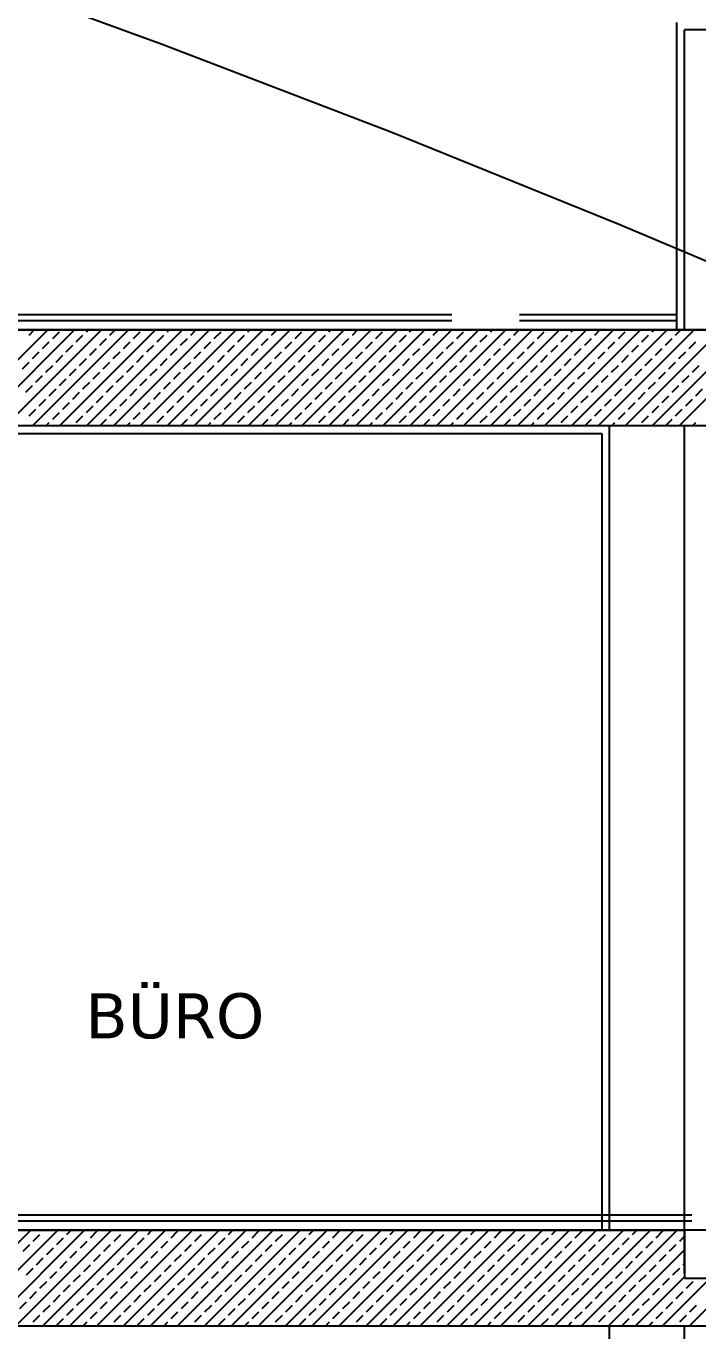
# Model space of a CAD drawing. Header units: millimetres. Extents: x 43168.9 to 43194.6, y -25545.1 to -25543.4.
# Drawn here: x 43185.0309 to 43185.1205, y -25543.908 to -25543.7341 of the extents above; entities that cross this region are included whole.
import ezdxf
from ezdxf.enums import TextEntityAlignment as Align

# ---------------------------------------------------------------- set-up
doc = ezdxf.new("R2010")
doc.units = ezdxf.units.MM
doc.header["$LTSCALE"] = 200
doc.linetypes.add('kesit_$0$HIDDEN2', pattern=[0.1875, 0.125, -0.0625])
for name, color, linetype in [('duv_sgh', 4, 'Continuous'), ('kaplama-gnl_sgh', 30, 'Continuous'), ('kesit_$0$izd-alt_sgh', 8, 'kesit_$0$HIDDEN2'), ('kolon-b.a_sgh', 6, 'Continuous'), ('siva_sgh', 145, 'Continuous'), ('tarama-betonarme_sgh', 223, 'Continuous'), ('yazi-mahal_sgh', 12, 'Continuous')]:
    doc.layers.add(name, color=color, linetype=linetype)
doc.styles.add('text1', font='VERDANA.TTF')

msp = doc.modelspace()

# ---------------------------------------------------------------- linework, layer by layer
at = {"layer": 'duv_sgh'}
for p, q in [((43185.11869, -25543.77336), (43185.11869, -25543.73456)), ((43185.11869, -25543.77456), (43185.11869, -25543.73456)), ((43185.12669, -25543.73456), (43185.11869, -25543.73456)), ((43185.10869, -25543.89456), (43185.10869, -25543.78736)), ((43185.11869, -25543.90036), (43185.11869, -25543.78736)), ((43185.10869, -25544.01456), (43185.10869, -25543.90736)), ((43185.11869, -25544.02036), (43185.11869, -25543.90736))]:
    msp.add_line(p, q, dxfattribs=at)
at = {"layer": 'kaplama-gnl_sgh'}
for p, q in [((43185.08769, -25543.77256), (43184.92171, -25543.77256)), ((43185.11769, -25543.77256), (43185.09669, -25543.77256)), ((43185.08769, -25543.77336), (43184.92171, -25543.77336)), ((43185.11769, -25543.77336), (43185.09669, -25543.77336)), ((43185.11969, -25543.89256), (43184.91271, -25543.89256)), ((43185.11969, -25543.89336), (43184.91271, -25543.89336))]:
    msp.add_line(p, q, dxfattribs=at)
at = {"layer": 'kesit_$0$izd-alt_sgh'}
for p, q in [((43185.17869, -25543.77456), (43183.58059, -25543.77456)), ((43185.17869, -25543.89456), (43183.58059, -25543.89456))]:
    msp.add_line(p, q, dxfattribs=at)
msp.add_arc((43184.37569, -25545.53498), 1.9204, 66.5372, 82.18826, dxfattribs=at)
at = {"layer": 'kolon-b.a_sgh'}
for p, q in [((43184.91271, -25543.77456), (43185.12669, -25543.77456)), ((43185.11869, -25543.78736), (43184.91271, -25543.78736)), ((43185.12669, -25543.78736), (43185.11869, -25543.78736)), ((43184.91271, -25543.89456), (43185.11869, -25543.89456)), ((43185.11869, -25543.89456), (43185.11869, -25543.90096)), ((43185.11869, -25543.90096), (43185.12669, -25543.90096)), ((43185.11869, -25543.90736), (43184.91271, -25543.90736)), ((43185.12669, -25543.90736), (43185.11869, -25543.90736))]:
    msp.add_line(p, q, dxfattribs=at)
at = {"layer": 'siva_sgh'}
for p, q in [((43185.11769, -25543.77456), (43185.11769, -25543.73356)), ((43184.91271, -25543.78836), (43185.10769, -25543.78836)), ((43185.10769, -25543.78836), (43185.10769, -25543.89456))]:
    msp.add_line(p, q, dxfattribs=at)
at = {"layer": 'tarama-betonarme_sgh'}
for p, q in [((43185.02099, -25543.78736), (43185.03379, -25543.77456)), ((43185.02458, -25543.78736), (43185.03738, -25543.77456)), ((43185.02817, -25543.78736), (43185.04097, -25543.77456)), ((43185.0313, -25543.77525), (43185.03199, -25543.77456)), ((43185.03177, -25543.78736), (43185.04457, -25543.77456)), ((43185.03536, -25543.78736), (43185.04816, -25543.77456)), ((43185.03894, -25543.7748), (43185.03918, -25543.77456)), ((43185.03895, -25543.78736), (43185.05175, -25543.77456)), ((43185.04208, -25543.77525), (43185.04277, -25543.77456)), ((43185.04254, -25543.78736), (43185.05534, -25543.77456)), ((43185.04613, -25543.78736), (43185.05893, -25543.77456)), ((43185.04971, -25543.7748), (43185.04995, -25543.77456)), ((43185.04973, -25543.78736), (43185.06253, -25543.77456)), ((43185.05286, -25543.77525), (43185.05355, -25543.77456)), ((43185.05332, -25543.78736), (43185.06612, -25543.77456)), ((43185.05691, -25543.78736), (43185.06971, -25543.77456)), ((43185.06049, -25543.7748), (43185.06073, -25543.77456)), ((43185.0605, -25543.78736), (43185.0733, -25543.77456)), ((43185.06363, -25543.77525), (43185.06432, -25543.77456)), ((43185.0641, -25543.78736), (43185.0769, -25543.77456)), ((43185.06769, -25543.78736), (43185.08049, -25543.77456)), ((43185.07127, -25543.7748), (43185.07151, -25543.77456)), ((43185.07128, -25543.78736), (43185.08408, -25543.77456)), ((43185.07441, -25543.77525), (43185.0751, -25543.77456)), ((43185.07487, -25543.78736), (43185.08767, -25543.77456)), ((43185.07846, -25543.78736), (43185.09126, -25543.77456)), ((43185.08204, -25543.7748), (43185.08228, -25543.77456)), ((43185.08206, -25543.78736), (43185.09486, -25543.77456)), ((43185.08519, -25543.77525), (43185.08588, -25543.77456)), ((43185.08565, -25543.78736), (43185.09845, -25543.77456)), ((43185.08924, -25543.78736), (43185.10204, -25543.77456)), ((43185.09282, -25543.7748), (43185.09306, -25543.77456)), ((43185.09283, -25543.78736), (43185.10563, -25543.77456)), ((43185.09596, -25543.77525), (43185.09665, -25543.77456)), ((43185.09642, -25543.78736), (43185.10922, -25543.77456)), ((43185.10002, -25543.78736), (43185.11282, -25543.77456)), ((43185.1036, -25543.7748), (43185.10384, -25543.77456)), ((43185.10361, -25543.78736), (43185.11641, -25543.77456)), ((43185.10674, -25543.77525), (43185.10743, -25543.77456)), ((43185.1072, -25543.78736), (43185.12, -25543.77456)), ((43185.11079, -25543.78736), (43185.12359, -25543.77456)), ((43185.11437, -25543.7748), (43185.11461, -25543.77456)), ((43185.11751, -25543.77525), (43185.1182, -25543.77456)), ((43185.0331, -25543.77705), (43185.034, -25543.77615)), ((43185.03445, -25543.7757), (43185.03535, -25543.7748)), ((43185.03759, -25543.77615), (43185.03849, -25543.77525)), ((43185.04073, -25543.7766), (43185.04163, -25543.7757)), ((43185.04388, -25543.77705), (43185.04477, -25543.77615)), ((43185.04522, -25543.7757), (43185.04612, -25543.7748)), ((43185.04837, -25543.77615), (43185.04926, -25543.77525)), ((43185.05151, -25543.7766), (43185.05241, -25543.7757)), ((43185.05465, -25543.77705), (43185.05555, -25543.77615)), ((43185.056, -25543.7757), (43185.0569, -25543.7748)), ((43185.05914, -25543.77615), (43185.06004, -25543.77525)), ((43185.06229, -25543.7766), (43185.06318, -25543.7757)), ((43185.06543, -25543.77705), (43185.06633, -25543.77615)), ((43185.06678, -25543.7757), (43185.06767, -25543.7748)), ((43185.06992, -25543.77615), (43185.07082, -25543.77525)), ((43185.07306, -25543.7766), (43185.07396, -25543.7757)), ((43185.07621, -25543.77705), (43185.0771, -25543.77615)), ((43185.07755, -25543.7757), (43185.07845, -25543.7748)), ((43185.0807, -25543.77615), (43185.08159, -25543.77525)), ((43185.08384, -25543.7766), (43185.08474, -25543.7757)), ((43185.08698, -25543.77705), (43185.08788, -25543.77615)), ((43185.08833, -25543.7757), (43185.08923, -25543.7748)), ((43185.09147, -25543.77615), (43185.09237, -25543.77525)), ((43185.09462, -25543.7766), (43185.09551, -25543.7757)), ((43185.09776, -25543.77705), (43185.09866, -25543.77615)), ((43185.09911, -25543.7757), (43185.1, -25543.7748)), ((43185.10225, -25543.77615), (43185.10315, -25543.77525)), ((43185.10539, -25543.7766), (43185.10629, -25543.7757)), ((43185.10853, -25543.77705), (43185.10943, -25543.77615)), ((43185.10988, -25543.7757), (43185.11078, -25543.7748)), ((43185.11302, -25543.77615), (43185.11392, -25543.77525)), ((43185.11438, -25543.78736), (43185.12669, -25543.77505)), ((43185.11617, -25543.7766), (43185.11707, -25543.7757)), ((43185.11931, -25543.77705), (43185.12021, -25543.77615)), ((43185.03175, -25543.77839), (43185.03265, -25543.77749)), ((43185.0349, -25543.77884), (43185.03579, -25543.77794)), ((43185.03624, -25543.77749), (43185.03714, -25543.7766)), ((43185.03939, -25543.77794), (43185.04028, -25543.77705)), ((43185.04253, -25543.77839), (43185.04343, -25543.77749)), ((43185.04567, -25543.77884), (43185.04657, -25543.77794)), ((43185.04702, -25543.77749), (43185.04792, -25543.7766)), ((43185.05016, -25543.77794), (43185.05106, -25543.77705)), ((43185.05331, -25543.77839), (43185.0542, -25543.77749)), ((43185.05645, -25543.77884), (43185.05735, -25543.77794)), ((43185.0578, -25543.77749), (43185.05869, -25543.7766)), ((43185.06094, -25543.77794), (43185.06184, -25543.77705)), ((43185.06408, -25543.77839), (43185.06498, -25543.77749)), ((43185.06723, -25543.77884), (43185.06812, -25543.77794)), ((43185.06857, -25543.77749), (43185.06947, -25543.7766)), ((43185.07172, -25543.77794), (43185.07261, -25543.77705)), ((43185.07486, -25543.77839), (43185.07576, -25543.77749)), ((43185.078, -25543.77884), (43185.0789, -25543.77794)), ((43185.07935, -25543.77749), (43185.08025, -25543.7766)), ((43185.08249, -25543.77794), (43185.08339, -25543.77705)), ((43185.08563, -25543.77839), (43185.08653, -25543.77749)), ((43185.08878, -25543.77884), (43185.08968, -25543.77794)), ((43185.09012, -25543.77749), (43185.09102, -25543.7766)), ((43185.09327, -25543.77794), (43185.09417, -25543.77705)), ((43185.09641, -25543.77839), (43185.09731, -25543.77749)), ((43185.09955, -25543.77884), (43185.10045, -25543.77794)), ((43185.1009, -25543.77749), (43185.1018, -25543.7766)), ((43185.10404, -25543.77794), (43185.10494, -25543.77705)), ((43185.10719, -25543.77839), (43185.10809, -25543.77749)), ((43185.11033, -25543.77884), (43185.11123, -25543.77794)), ((43185.11168, -25543.77749), (43185.11258, -25543.7766)), ((43185.11482, -25543.77794), (43185.11572, -25543.77705)), ((43185.11796, -25543.77839), (43185.11886, -25543.77749)), ((43185.03041, -25543.77974), (43185.0313, -25543.77884)), ((43185.03355, -25543.78019), (43185.03445, -25543.77929)), ((43185.03669, -25543.78064), (43185.03759, -25543.77974)), ((43185.03804, -25543.77929), (43185.03894, -25543.77839)), ((43185.04118, -25543.77974), (43185.04208, -25543.77884)), ((43185.04433, -25543.78019), (43185.04522, -25543.77929)), ((43185.04747, -25543.78064), (43185.04837, -25543.77974)), ((43185.04882, -25543.77929), (43185.04971, -25543.77839)), ((43185.05196, -25543.77974), (43185.05286, -25543.77884)), ((43185.0551, -25543.78019), (43185.056, -25543.77929)), ((43185.05824, -25543.78064), (43185.05914, -25543.77974)), ((43185.05959, -25543.77929), (43185.06049, -25543.77839)), ((43185.06274, -25543.77974), (43185.06363, -25543.77884)), ((43185.06588, -25543.78019), (43185.06678, -25543.77929)), ((43185.06902, -25543.78064), (43185.06992, -25543.77974)), ((43185.07037, -25543.77929), (43185.07127, -25543.77839)), ((43185.07351, -25543.77974), (43185.07441, -25543.77884)), ((43185.07665, -25543.78019), (43185.07755, -25543.77929)), ((43185.0798, -25543.78064), (43185.0807, -25543.77974)), ((43185.08114, -25543.77929), (43185.08204, -25543.77839)), ((43185.08429, -25543.77974), (43185.08519, -25543.77884)), ((43185.08743, -25543.78019), (43185.08833, -25543.77929)), ((43185.09057, -25543.78064), (43185.09147, -25543.77974)), ((43185.09192, -25543.77929), (43185.09282, -25543.77839)), ((43185.09506, -25543.77974), (43185.09596, -25543.77884)), ((43185.09821, -25543.78019), (43185.09911, -25543.77929)), ((43185.10135, -25543.78064), (43185.10225, -25543.77974)), ((43185.1027, -25543.77929), (43185.1036, -25543.77839)), ((43185.10584, -25543.77974), (43185.10674, -25543.77884)), ((43185.10898, -25543.78019), (43185.10988, -25543.77929)), ((43185.11213, -25543.78064), (43185.11302, -25543.77974)), ((43185.11347, -25543.77929), (43185.11437, -25543.77839)), ((43185.11662, -25543.77974), (43185.11751, -25543.77884)), ((43185.11798, -25543.78736), (43185.12669, -25543.77865)), ((43185.11976, -25543.78019), (43185.12066, -25543.77929)), ((43185.0322, -25543.78154), (43185.0331, -25543.78064)), ((43185.03535, -25543.78198), (43185.03624, -25543.78109)), ((43185.03849, -25543.78243), (43185.03939, -25543.78154)), ((43185.03984, -25543.78109), (43185.04073, -25543.78019)), ((43185.04298, -25543.78154), (43185.04388, -25543.78064)), ((43185.04612, -25543.78198), (43185.04702, -25543.78109)), ((43185.04926, -25543.78243), (43185.05016, -25543.78154)), ((43185.05061, -25543.78109), (43185.05151, -25543.78019)), ((43185.05375, -25543.78154), (43185.05465, -25543.78064)), ((43185.0569, -25543.78198), (43185.0578, -25543.78109)), ((43185.06004, -25543.78243), (43185.06094, -25543.78154)), ((43185.06139, -25543.78109), (43185.06229, -25543.78019)), ((43185.06453, -25543.78154), (43185.06543, -25543.78064)), ((43185.06767, -25543.78198), (43185.06857, -25543.78109)), ((43185.07082, -25543.78243), (43185.07172, -25543.78154)), ((43185.07216, -25543.78109), (43185.07306, -25543.78019)), ((43185.07531, -25543.78154), (43185.07621, -25543.78064)), ((43185.07845, -25543.78198), (43185.07935, -25543.78109)), ((43185.08159, -25543.78243), (43185.08249, -25543.78154)), ((43185.08294, -25543.78109), (43185.08384, -25543.78019)), ((43185.08608, -25543.78154), (43185.08698, -25543.78064)), ((43185.08923, -25543.78198), (43185.09012, -25543.78109)), ((43185.09237, -25543.78243), (43185.09327, -25543.78154)), ((43185.09372, -25543.78109), (43185.09462, -25543.78019)), ((43185.09686, -25543.78154), (43185.09776, -25543.78064)), ((43185.1, -25543.78198), (43185.1009, -25543.78109)), ((43185.10315, -25543.78243), (43185.10404, -25543.78154)), ((43185.10449, -25543.78109), (43185.10539, -25543.78019)), ((43185.10764, -25543.78154), (43185.10853, -25543.78064)), ((43185.11078, -25543.78198), (43185.11168, -25543.78109)), ((43185.11392, -25543.78243), (43185.11482, -25543.78154)), ((43185.11527, -25543.78109), (43185.11617, -25543.78019)), ((43185.11841, -25543.78154), (43185.11931, -25543.78064)), ((43185.03086, -25543.78288), (43185.03175, -25543.78198)), ((43185.034, -25543.78333), (43185.0349, -25543.78243)), ((43185.03714, -25543.78378), (43185.03804, -25543.78288)), ((43185.04028, -25543.78423), (43185.04118, -25543.78333)), ((43185.04163, -25543.78288), (43185.04253, -25543.78198)), ((43185.04477, -25543.78333), (43185.04567, -25543.78243)), ((43185.04792, -25543.78378), (43185.04882, -25543.78288)), ((43185.05106, -25543.78423), (43185.05196, -25543.78333)), ((43185.05241, -25543.78288), (43185.05331, -25543.78198)), ((43185.05555, -25543.78333), (43185.05645, -25543.78243)), ((43185.05869, -25543.78378), (43185.05959, -25543.78288)), ((43185.06184, -25543.78423), (43185.06274, -25543.78333)), ((43185.06318, -25543.78288), (43185.06408, -25543.78198)), ((43185.06633, -25543.78333), (43185.06723, -25543.78243)), ((43185.06947, -25543.78378), (43185.07037, -25543.78288)), ((43185.07261, -25543.78423), (43185.07351, -25543.78333)), ((43185.07396, -25543.78288), (43185.07486, -25543.78198)), ((43185.0771, -25543.78333), (43185.078, -25543.78243)), ((43185.08025, -25543.78378), (43185.08114, -25543.78288)), ((43185.08339, -25543.78423), (43185.08429, -25543.78333)), ((43185.08474, -25543.78288), (43185.08563, -25543.78198)), ((43185.08788, -25543.78333), (43185.08878, -25543.78243)), ((43185.09102, -25543.78378), (43185.09192, -25543.78288)), ((43185.09417, -25543.78423), (43185.09506, -25543.78333)), ((43185.09551, -25543.78288), (43185.09641, -25543.78198)), ((43185.09866, -25543.78333), (43185.09955, -25543.78243)), ((43185.1018, -25543.78378), (43185.1027, -25543.78288)), ((43185.10494, -25543.78423), (43185.10584, -25543.78333)), ((43185.10629, -25543.78288), (43185.10719, -25543.78198)), ((43185.10943, -25543.78333), (43185.11033, -25543.78243)), ((43185.11258, -25543.78378), (43185.11347, -25543.78288)), ((43185.11572, -25543.78423), (43185.11662, -25543.78333)), ((43185.11707, -25543.78288), (43185.11796, -25543.78198)), ((43185.12021, -25543.78333), (43185.12111, -25543.78243)), ((43185.03265, -25543.78468), (43185.03355, -25543.78378)), ((43185.03579, -25543.78513), (43185.03669, -25543.78423)), ((43185.03894, -25543.78558), (43185.03984, -25543.78468)), ((43185.04343, -25543.78468), (43185.04433, -25543.78378)), ((43185.04657, -25543.78513), (43185.04747, -25543.78423)), ((43185.04971, -25543.78558), (43185.05061, -25543.78468)), ((43185.0542, -25543.78468), (43185.0551, -25543.78378)), ((43185.05735, -25543.78513), (43185.05824, -25543.78423)), ((43185.06049, -25543.78558), (43185.06139, -25543.78468)), ((43185.06498, -25543.78468), (43185.06588, -25543.78378)), ((43185.06812, -25543.78513), (43185.06902, -25543.78423)), ((43185.07127, -25543.78558), (43185.07216, -25543.78468)), ((43185.07576, -25543.78468), (43185.07665, -25543.78378)), ((43185.0789, -25543.78513), (43185.0798, -25543.78423)), ((43185.08204, -25543.78558), (43185.08294, -25543.78468)), ((43185.08653, -25543.78468), (43185.08743, -25543.78378)), ((43185.08968, -25543.78513), (43185.09057, -25543.78423)), ((43185.09282, -25543.78558), (43185.09372, -25543.78468)), ((43185.09731, -25543.78468), (43185.09821, -25543.78378)), ((43185.10045, -25543.78513), (43185.10135, -25543.78423)), ((43185.1036, -25543.78558), (43185.10449, -25543.78468)), ((43185.10809, -25543.78468), (43185.10898, -25543.78378)), ((43185.11123, -25543.78513), (43185.11213, -25543.78423)), ((43185.11437, -25543.78558), (43185.11527, -25543.78468)), ((43185.11886, -25543.78468), (43185.11976, -25543.78378)), ((43185.0313, -25543.78603), (43185.0322, -25543.78513)), ((43185.03445, -25543.78647), (43185.03535, -25543.78558)), ((43185.03759, -25543.78692), (43185.03849, -25543.78603)), ((43185.04075, -25543.78736), (43185.04163, -25543.78647)), ((43185.04208, -25543.78603), (43185.04298, -25543.78513)), ((43185.04522, -25543.78647), (43185.04612, -25543.78558)), ((43185.04837, -25543.78692), (43185.04926, -25543.78603)), ((43185.05152, -25543.78736), (43185.05241, -25543.78647)), ((43185.05286, -25543.78603), (43185.05375, -25543.78513)), ((43185.056, -25543.78647), (43185.0569, -25543.78558)), ((43185.05914, -25543.78692), (43185.06004, -25543.78603)), ((43185.0623, -25543.78736), (43185.06318, -25543.78647)), ((43185.06363, -25543.78603), (43185.06453, -25543.78513)), ((43185.06678, -25543.78647), (43185.06767, -25543.78558)), ((43185.06992, -25543.78692), (43185.07082, -25543.78603)), ((43185.07308, -25543.78736), (43185.07396, -25543.78647)), ((43185.07441, -25543.78603), (43185.07531, -25543.78513)), ((43185.07755, -25543.78647), (43185.07845, -25543.78558)), ((43185.0807, -25543.78692), (43185.08159, -25543.78603)), ((43185.08385, -25543.78736), (43185.08474, -25543.78647)), ((43185.08519, -25543.78603), (43185.08608, -25543.78513)), ((43185.08833, -25543.78647), (43185.08923, -25543.78558)), ((43185.09147, -25543.78692), (43185.09237, -25543.78603)), ((43185.09463, -25543.78736), (43185.09551, -25543.78647)), ((43185.09596, -25543.78603), (43185.09686, -25543.78513)), ((43185.09911, -25543.78647), (43185.1, -25543.78558)), ((43185.10225, -25543.78692), (43185.10315, -25543.78603)), ((43185.1054, -25543.78736), (43185.10629, -25543.78647)), ((43185.10674, -25543.78603), (43185.10764, -25543.78513)), ((43185.10988, -25543.78647), (43185.11078, -25543.78558)), ((43185.11302, -25543.78692), (43185.11392, -25543.78603)), ((43185.11618, -25543.78736), (43185.11707, -25543.78647)), ((43185.11751, -25543.78603), (43185.11841, -25543.78513)), ((43185.03356, -25543.78736), (43185.034, -25543.78692)), ((43185.04434, -25543.78736), (43185.04477, -25543.78692)), ((43185.05512, -25543.78736), (43185.05555, -25543.78692)), ((43185.06589, -25543.78736), (43185.06633, -25543.78692)), ((43185.07667, -25543.78736), (43185.0771, -25543.78692)), ((43185.08744, -25543.78736), (43185.08788, -25543.78692)), ((43185.09822, -25543.78736), (43185.09866, -25543.78692)), ((43185.109, -25543.78736), (43185.10943, -25543.78692)), ((43185.11977, -25543.78736), (43185.12021, -25543.78692)), ((43185.01873, -25543.90736), (43185.03153, -25543.89456)), ((43185.02232, -25543.90736), (43185.03512, -25543.89456)), ((43185.02591, -25543.90736), (43185.03871, -25543.89456)), ((43185.0295, -25543.90736), (43185.0423, -25543.89456)), ((43185.0331, -25543.90736), (43185.0459, -25543.89456)), ((43185.0332, -25543.89469), (43185.03332, -25543.89456)), ((43185.03634, -25543.89514), (43185.03692, -25543.89456)), ((43185.03669, -25543.90736), (43185.04949, -25543.89456)), ((43185.03948, -25543.89558), (43185.04038, -25543.89469)), ((43185.04028, -25543.90736), (43185.05308, -25543.89456)), ((43185.04387, -25543.90736), (43185.05667, -25543.89456)), ((43185.04397, -25543.89469), (43185.0441, -25543.89456)), ((43185.04712, -25543.89514), (43185.04769, -25543.89456)), ((43185.04747, -25543.90736), (43185.06027, -25543.89456)), ((43185.05026, -25543.89558), (43185.05116, -25543.89469)), ((43185.05106, -25543.90736), (43185.06386, -25543.89456)), ((43185.05465, -25543.90736), (43185.06745, -25543.89456)), ((43185.05475, -25543.89469), (43185.05488, -25543.89456)), ((43185.05789, -25543.89514), (43185.05847, -25543.89456)), ((43185.05824, -25543.90736), (43185.07104, -25543.89456)), ((43185.06104, -25543.89558), (43185.06193, -25543.89469)), ((43185.06183, -25543.90736), (43185.07463, -25543.89456)), ((43185.06543, -25543.90736), (43185.07823, -25543.89456)), ((43185.06553, -25543.89469), (43185.06565, -25543.89456)), ((43185.06867, -25543.89514), (43185.06925, -25543.89456)), ((43185.06902, -25543.90736), (43185.08182, -25543.89456)), ((43185.07181, -25543.89558), (43185.07271, -25543.89469)), ((43185.07261, -25543.90736), (43185.08541, -25543.89456)), ((43185.0762, -25543.90736), (43185.089, -25543.89456)), ((43185.0763, -25543.89469), (43185.07643, -25543.89456)), ((43185.07945, -25543.89514), (43185.08002, -25543.89456)), ((43185.07979, -25543.90736), (43185.09259, -25543.89456)), ((43185.08259, -25543.89558), (43185.08349, -25543.89469)), ((43185.08339, -25543.90736), (43185.09619, -25543.89456)), ((43185.08698, -25543.90736), (43185.09978, -25543.89456)), ((43185.08708, -25543.89469), (43185.08721, -25543.89456)), ((43185.09022, -25543.89514), (43185.0908, -25543.89456)), ((43185.09057, -25543.90736), (43185.10337, -25543.89456)), ((43185.09336, -25543.89558), (43185.09426, -25543.89469)), ((43185.09416, -25543.90736), (43185.10696, -25543.89456)), ((43185.09775, -25543.90736), (43185.11055, -25543.89456)), ((43185.09786, -25543.89469), (43185.09798, -25543.89456)), ((43185.101, -25543.89514), (43185.10157, -25543.89456)), ((43185.10135, -25543.90736), (43185.11415, -25543.89456)), ((43185.10414, -25543.89558), (43185.10504, -25543.89469)), ((43185.10494, -25543.90736), (43185.11774, -25543.89456)), ((43185.10863, -25543.89469), (43185.10876, -25543.89456)), ((43185.11177, -25543.89514), (43185.11235, -25543.89456)), ((43185.11492, -25543.89558), (43185.11582, -25543.89469)), ((43185.03185, -25543.89603), (43185.03275, -25543.89514)), ((43185.03499, -25543.89648), (43185.03589, -25543.89558)), ((43185.03814, -25543.89693), (43185.03903, -25543.89603)), ((43185.04263, -25543.89603), (43185.04352, -25543.89514)), ((43185.04577, -25543.89648), (43185.04667, -25543.89558)), ((43185.04891, -25543.89693), (43185.04981, -25543.89603)), ((43185.0534, -25543.89603), (43185.0543, -25543.89514)), ((43185.05655, -25543.89648), (43185.05744, -25543.89558)), ((43185.05969, -25543.89693), (43185.06059, -25543.89603)), ((43185.06418, -25543.89603), (43185.06508, -25543.89514)), ((43185.06732, -25543.89648), (43185.06822, -25543.89558)), ((43185.07047, -25543.89693), (43185.07136, -25543.89603)), ((43185.07496, -25543.89603), (43185.07585, -25543.89514)), ((43185.0781, -25543.89648), (43185.079, -25543.89558)), ((43185.08124, -25543.89693), (43185.08214, -25543.89603)), ((43185.08573, -25543.89603), (43185.08663, -25543.89514)), ((43185.08887, -25543.89648), (43185.08977, -25543.89558)), ((43185.09202, -25543.89693), (43185.09292, -25543.89603)), ((43185.09651, -25543.89603), (43185.09741, -25543.89514)), ((43185.09965, -25543.89648), (43185.10055, -25543.89558)), ((43185.10279, -25543.89693), (43185.10369, -25543.89603)), ((43185.10728, -25543.89603), (43185.10818, -25543.89514)), ((43185.11043, -25543.89648), (43185.11133, -25543.89558)), ((43185.11357, -25543.89693), (43185.11447, -25543.89603)), ((43185.11806, -25543.89603), (43185.11869, -25543.8954)), ((43185.0305, -25543.89738), (43185.0314, -25543.89648)), ((43185.03365, -25543.89783), (43185.03454, -25543.89693)), ((43185.03679, -25543.89828), (43185.03769, -25543.89738)), ((43185.03993, -25543.89873), (43185.04083, -25543.89783)), ((43185.04128, -25543.89738), (43185.04218, -25543.89648)), ((43185.04442, -25543.89783), (43185.04532, -25543.89693)), ((43185.04757, -25543.89828), (43185.04846, -25543.89738)), ((43185.05071, -25543.89873), (43185.05161, -25543.89783)), ((43185.05206, -25543.89738), (43185.05295, -25543.89648)), ((43185.0552, -25543.89783), (43185.0561, -25543.89693)), ((43185.05834, -25543.89828), (43185.05924, -25543.89738)), ((43185.06149, -25543.89873), (43185.06238, -25543.89783)), ((43185.06283, -25543.89738), (43185.06373, -25543.89648)), ((43185.06598, -25543.89783), (43185.06687, -25543.89693)), ((43185.06912, -25543.89828), (43185.07002, -25543.89738)), ((43185.07226, -25543.89873), (43185.07316, -25543.89783)), ((43185.07361, -25543.89738), (43185.07451, -25543.89648)), ((43185.07675, -25543.89783), (43185.07765, -25543.89693)), ((43185.07989, -25543.89828), (43185.08079, -25543.89738)), ((43185.08304, -25543.89873), (43185.08394, -25543.89783)), ((43185.08438, -25543.89738), (43185.08528, -25543.89648)), ((43185.08753, -25543.89783), (43185.08843, -25543.89693)), ((43185.09067, -25543.89828), (43185.09157, -25543.89738)), ((43185.09381, -25543.89873), (43185.09471, -25543.89783)), ((43185.09516, -25543.89738), (43185.09606, -25543.89648)), ((43185.0983, -25543.89783), (43185.0992, -25543.89693)), ((43185.10145, -25543.89828), (43185.10235, -25543.89738)), ((43185.10459, -25543.89873), (43185.10549, -25543.89783)), ((43185.10594, -25543.89738), (43185.10684, -25543.89648)), ((43185.10853, -25543.90736), (43185.11869, -25543.8972)), ((43185.10908, -25543.89783), (43185.10998, -25543.89693)), ((43185.11222, -25543.89828), (43185.11312, -25543.89738)), ((43185.11537, -25543.89873), (43185.11626, -25543.89783)), ((43185.11671, -25543.89738), (43185.11761, -25543.89648)), ((43185.03095, -25543.90052), (43185.03185, -25543.89963)), ((43185.0323, -25543.89918), (43185.0332, -25543.89828)), ((43185.03544, -25543.89963), (43185.03634, -25543.89873)), ((43185.03859, -25543.90007), (43185.03948, -25543.89918)), ((43185.04173, -25543.90052), (43185.04263, -25543.89963)), ((43185.04308, -25543.89918), (43185.04397, -25543.89828)), ((43185.04622, -25543.89963), (43185.04712, -25543.89873)), ((43185.04936, -25543.90007), (43185.05026, -25543.89918)), ((43185.0525, -25543.90052), (43185.0534, -25543.89963)), ((43185.05385, -25543.89918), (43185.05475, -25543.89828)), ((43185.05699, -25543.89963), (43185.05789, -25543.89873)), ((43185.06014, -25543.90007), (43185.06104, -25543.89918)), ((43185.06328, -25543.90052), (43185.06418, -25543.89963)), ((43185.06463, -25543.89918), (43185.06553, -25543.89828)), ((43185.06777, -25543.89963), (43185.06867, -25543.89873)), ((43185.07091, -25543.90007), (43185.07181, -25543.89918)), ((43185.07406, -25543.90052), (43185.07496, -25543.89963)), ((43185.0754, -25543.89918), (43185.0763, -25543.89828)), ((43185.07855, -25543.89963), (43185.07945, -25543.89873)), ((43185.08169, -25543.90007), (43185.08259, -25543.89918)), ((43185.08483, -25543.90052), (43185.08573, -25543.89963)), ((43185.08618, -25543.89918), (43185.08708, -25543.89828)), ((43185.08932, -25543.89963), (43185.09022, -25543.89873)), ((43185.09247, -25543.90007), (43185.09336, -25543.89918)), ((43185.09561, -25543.90052), (43185.09651, -25543.89963)), ((43185.09696, -25543.89918), (43185.09786, -25543.89828)), ((43185.1001, -25543.89963), (43185.101, -25543.89873)), ((43185.10324, -25543.90007), (43185.10414, -25543.89918)), ((43185.10639, -25543.90052), (43185.10728, -25543.89963)), ((43185.10773, -25543.89918), (43185.10863, -25543.89828)), ((43185.11088, -25543.89963), (43185.11177, -25543.89873)), ((43185.11402, -25543.90007), (43185.11492, -25543.89918)), ((43185.11716, -25543.90052), (43185.11806, -25543.89963)), ((43185.11851, -25543.89918), (43185.11869, -25543.899)), ((43185.03275, -25543.90232), (43185.03365, -25543.90142)), ((43185.0341, -25543.90097), (43185.03499, -25543.90007)), ((43185.03724, -25543.90142), (43185.03814, -25543.90052)), ((43185.04038, -25543.90187), (43185.04128, -25543.90097)), ((43185.04352, -25543.90232), (43185.04442, -25543.90142)), ((43185.04487, -25543.90097), (43185.04577, -25543.90007)), ((43185.04801, -25543.90142), (43185.04891, -25543.90052)), ((43185.05116, -25543.90187), (43185.05206, -25543.90097)), ((43185.0543, -25543.90232), (43185.0552, -25543.90142)), ((43185.05565, -25543.90097), (43185.05655, -25543.90007)), ((43185.05879, -25543.90142), (43185.05969, -25543.90052)), ((43185.06193, -25543.90187), (43185.06283, -25543.90097)), ((43185.06508, -25543.90232), (43185.06598, -25543.90142)), ((43185.06642, -25543.90097), (43185.06732, -25543.90007)), ((43185.06957, -25543.90142), (43185.07047, -25543.90052)), ((43185.07271, -25543.90187), (43185.07361, -25543.90097)), ((43185.07585, -25543.90232), (43185.07675, -25543.90142)), ((43185.0772, -25543.90097), (43185.0781, -25543.90007)), ((43185.08034, -25543.90142), (43185.08124, -25543.90052)), ((43185.08349, -25543.90187), (43185.08438, -25543.90097)), ((43185.08663, -25543.90232), (43185.08753, -25543.90142)), ((43185.08798, -25543.90097), (43185.08887, -25543.90007)), ((43185.09112, -25543.90142), (43185.09202, -25543.90052)), ((43185.09426, -25543.90187), (43185.09516, -25543.90097)), ((43185.09741, -25543.90232), (43185.0983, -25543.90142)), ((43185.09875, -25543.90097), (43185.09965, -25543.90007)), ((43185.1019, -25543.90142), (43185.10279, -25543.90052)), ((43185.10504, -25543.90187), (43185.10594, -25543.90097)), ((43185.10818, -25543.90232), (43185.10908, -25543.90142)), ((43185.10953, -25543.90097), (43185.11043, -25543.90007)), ((43185.11212, -25543.90736), (43185.11869, -25543.90079)), ((43185.11267, -25543.90142), (43185.11357, -25543.90052)), ((43185.11572, -25543.90736), (43185.12212, -25543.90096)), ((43185.11582, -25543.90187), (43185.11671, -25543.90097)), ((43185.11896, -25543.90232), (43185.11986, -25543.90142)), ((43185.11931, -25543.90736), (43185.12571, -25543.90096)), ((43185.12031, -25543.90097), (43185.12032, -25543.90096)), ((43185.0314, -25543.90367), (43185.0323, -25543.90277)), ((43185.03454, -25543.90412), (43185.03544, -25543.90322)), ((43185.03589, -25543.90277), (43185.03679, -25543.90187)), ((43185.03903, -25543.90322), (43185.03993, -25543.90232)), ((43185.04218, -25543.90367), (43185.04308, -25543.90277)), ((43185.04532, -25543.90412), (43185.04622, -25543.90322)), ((43185.04667, -25543.90277), (43185.04757, -25543.90187)), ((43185.04981, -25543.90322), (43185.05071, -25543.90232)), ((43185.05295, -25543.90367), (43185.05385, -25543.90277)), ((43185.0561, -25543.90412), (43185.05699, -25543.90322)), ((43185.05744, -25543.90277), (43185.05834, -25543.90187)), ((43185.06059, -25543.90322), (43185.06149, -25543.90232)), ((43185.06373, -25543.90367), (43185.06463, -25543.90277)), ((43185.06687, -25543.90412), (43185.06777, -25543.90322)), ((43185.06822, -25543.90277), (43185.06912, -25543.90187)), ((43185.07136, -25543.90322), (43185.07226, -25543.90232)), ((43185.07451, -25543.90367), (43185.0754, -25543.90277)), ((43185.07765, -25543.90412), (43185.07855, -25543.90322)), ((43185.079, -25543.90277), (43185.07989, -25543.90187)), ((43185.08214, -25543.90322), (43185.08304, -25543.90232)), ((43185.08528, -25543.90367), (43185.08618, -25543.90277)), ((43185.08843, -25543.90412), (43185.08932, -25543.90322)), ((43185.08977, -25543.90277), (43185.09067, -25543.90187)), ((43185.09292, -25543.90322), (43185.09381, -25543.90232)), ((43185.09606, -25543.90367), (43185.09696, -25543.90277)), ((43185.0992, -25543.90412), (43185.1001, -25543.90322)), ((43185.10055, -25543.90277), (43185.10145, -25543.90187)), ((43185.10369, -25543.90322), (43185.10459, -25543.90232)), ((43185.10684, -25543.90367), (43185.10773, -25543.90277)), ((43185.10998, -25543.90412), (43185.11088, -25543.90322)), ((43185.11133, -25543.90277), (43185.11222, -25543.90187)), ((43185.11447, -25543.90322), (43185.11537, -25543.90232)), ((43185.11761, -25543.90367), (43185.11851, -25543.90277)), ((43185.03005, -25543.90501), (43185.03095, -25543.90412)), ((43185.0332, -25543.90546), (43185.0341, -25543.90456)), ((43185.03634, -25543.90591), (43185.03724, -25543.90501)), ((43185.03769, -25543.90456), (43185.03859, -25543.90367)), ((43185.04083, -25543.90501), (43185.04173, -25543.90412)), ((43185.04397, -25543.90546), (43185.04487, -25543.90456)), ((43185.04712, -25543.90591), (43185.04801, -25543.90501)), ((43185.04846, -25543.90456), (43185.04936, -25543.90367)), ((43185.05161, -25543.90501), (43185.0525, -25543.90412)), ((43185.05475, -25543.90546), (43185.05565, -25543.90456)), ((43185.05789, -25543.90591), (43185.05879, -25543.90501)), ((43185.05924, -25543.90456), (43185.06014, -25543.90367)), ((43185.06238, -25543.90501), (43185.06328, -25543.90412)), ((43185.06553, -25543.90546), (43185.06642, -25543.90456)), ((43185.06867, -25543.90591), (43185.06957, -25543.90501)), ((43185.07002, -25543.90456), (43185.07091, -25543.90367)), ((43185.07316, -25543.90501), (43185.07406, -25543.90412)), ((43185.0763, -25543.90546), (43185.0772, -25543.90456)), ((43185.07945, -25543.90591), (43185.08034, -25543.90501)), ((43185.08079, -25543.90456), (43185.08169, -25543.90367)), ((43185.08394, -25543.90501), (43185.08483, -25543.90412)), ((43185.08708, -25543.90546), (43185.08798, -25543.90456)), ((43185.09022, -25543.90591), (43185.09112, -25543.90501)), ((43185.09157, -25543.90456), (43185.09247, -25543.90367)), ((43185.09471, -25543.90501), (43185.09561, -25543.90412)), ((43185.09786, -25543.90546), (43185.09875, -25543.90456)), ((43185.101, -25543.90591), (43185.1019, -25543.90501)), ((43185.10235, -25543.90456), (43185.10324, -25543.90367)), ((43185.10549, -25543.90501), (43185.10639, -25543.90412)), ((43185.10863, -25543.90546), (43185.10953, -25543.90456)), ((43185.11177, -25543.90591), (43185.11267, -25543.90501)), ((43185.11312, -25543.90456), (43185.11402, -25543.90367)), ((43185.11626, -25543.90501), (43185.11716, -25543.90412)), ((43185.11941, -25543.90546), (43185.12031, -25543.90456)), ((43185.03185, -25543.90681), (43185.03275, -25543.90591)), ((43185.03499, -25543.90726), (43185.03589, -25543.90636)), ((43185.03849, -25543.90736), (43185.03903, -25543.90681)), ((43185.03948, -25543.90636), (43185.04038, -25543.90546)), ((43185.04263, -25543.90681), (43185.04352, -25543.90591)), ((43185.04577, -25543.90726), (43185.04667, -25543.90636)), ((43185.04926, -25543.90736), (43185.04981, -25543.90681)), ((43185.05026, -25543.90636), (43185.05116, -25543.90546)), ((43185.0534, -25543.90681), (43185.0543, -25543.90591)), ((43185.05655, -25543.90726), (43185.05744, -25543.90636)), ((43185.06004, -25543.90736), (43185.06059, -25543.90681)), ((43185.06104, -25543.90636), (43185.06193, -25543.90546)), ((43185.06418, -25543.90681), (43185.06508, -25543.90591)), ((43185.06732, -25543.90726), (43185.06822, -25543.90636)), ((43185.07081, -25543.90736), (43185.07136, -25543.90681)), ((43185.07181, -25543.90636), (43185.07271, -25543.90546)), ((43185.07496, -25543.90681), (43185.07585, -25543.90591)), ((43185.0781, -25543.90726), (43185.079, -25543.90636)), ((43185.08159, -25543.90736), (43185.08214, -25543.90681)), ((43185.08259, -25543.90636), (43185.08349, -25543.90546)), ((43185.08573, -25543.90681), (43185.08663, -25543.90591)), ((43185.08887, -25543.90726), (43185.08977, -25543.90636)), ((43185.09237, -25543.90736), (43185.09292, -25543.90681)), ((43185.09336, -25543.90636), (43185.09426, -25543.90546)), ((43185.09651, -25543.90681), (43185.09741, -25543.90591)), ((43185.09965, -25543.90726), (43185.10055, -25543.90636)), ((43185.10314, -25543.90736), (43185.10369, -25543.90681)), ((43185.10414, -25543.90636), (43185.10504, -25543.90546)), ((43185.10728, -25543.90681), (43185.10818, -25543.90591)), ((43185.11043, -25543.90726), (43185.11133, -25543.90636)), ((43185.11392, -25543.90736), (43185.11447, -25543.90681)), ((43185.11492, -25543.90636), (43185.11582, -25543.90546)), ((43185.11806, -25543.90681), (43185.11896, -25543.90591)), ((43185.0313, -25543.90736), (43185.0314, -25543.90726)), ((43185.04208, -25543.90736), (43185.04218, -25543.90726)), ((43185.05285, -25543.90736), (43185.05295, -25543.90726)), ((43185.06363, -25543.90736), (43185.06373, -25543.90726)), ((43185.07441, -25543.90736), (43185.07451, -25543.90726)), ((43185.08518, -25543.90736), (43185.08528, -25543.90726)), ((43185.09596, -25543.90736), (43185.09606, -25543.90726)), ((43185.10674, -25543.90736), (43185.10684, -25543.90726)), ((43185.11751, -25543.90736), (43185.11761, -25543.90726))]:
    msp.add_line(p, q, dxfattribs=at)

# ---------------------------------------------------------------- texts
at = {"layer": 'yazi-mahal_sgh', "style": 'text1'}
msp.add_text('BÜRO', height=0.006, dxfattribs=at).set_placement((43185.06268, -25543.869), align=Align.RIGHT)

doc.saveas('drawing.dxf')
